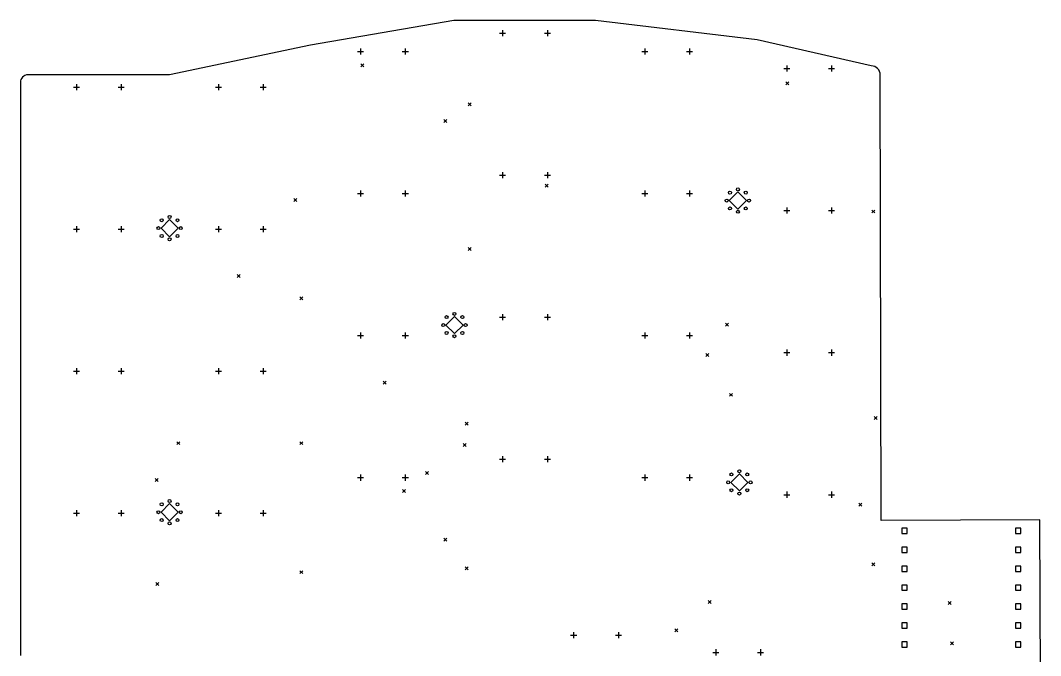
# Model space of a CAD drawing. Extents: x 81 to 220, y -168 to -27.
# Drawn here: x 83 to 219.8, y -111.8 to -26.6 of the extents above; entities that cross this region are included whole.
import ezdxf

# ---------------------------------------------------------------- set-up
doc = ezdxf.new("R2010")
doc.units = 0
doc.layers.add('BLACK', color=7, linetype='CONTINUOUS')

msp = doc.modelspace()

# ---------------------------------------------------------------- linework, layer by layer
at = {"layer": 'BLACK', "linetype": 'CONTINUOUS'}
for p, q in [((141.0939, -26.6361), (121.8939, -29.9361)), ((160.0939, -26.6361), (141.0939, -26.6361)), ((181.7939, -29.2361), (160.0939, -26.6361)), ((147.2508, -28.3401), (148.0636, -28.3401)), ((147.6572, -27.9337), (147.6572, -28.7465)), ((153.2508, -28.3401), (154.0636, -28.3401)), ((153.6572, -27.9337), (153.6572, -28.7465)), ((121.8939, -29.9361), (102.9939, -33.9361)), ((197.0939, -32.7361), (181.7939, -29.2361)), ((128.2008, -30.8161), (129.0136, -30.8161)), ((128.6072, -30.4097), (128.6072, -31.2225)), ((134.2008, -30.8161), (135.0136, -30.8161)), ((134.6072, -30.4097), (134.6072, -31.2225)), ((166.3006, -30.8161), (167.1134, -30.8161)), ((166.707, -30.4097), (166.707, -31.2225)), ((172.3006, -30.8161), (173.1134, -30.8161)), ((172.707, -30.4097), (172.707, -31.2225)), ((128.6572, -32.467), (129.0572, -32.867)), ((129.0572, -32.467), (128.6572, -32.867)), ((185.7572, -32.6957), (185.7572, -33.5085)), ((191.7572, -32.6957), (191.7572, -33.5085)), ((102.9939, -33.9361), (83.9939, -33.9361)), ((185.3508, -33.1021), (186.1636, -33.1021)), ((191.3508, -33.1021), (192.1636, -33.1021)), ((198.3939, -93.7361), (198.2939, -33.9361)), ((82.9939, -34.9361), (82.993901, -111.8361)), ((90.5072, -35.1727), (90.5072, -35.9855)), ((96.5072, -35.1727), (96.5072, -35.9855)), ((109.5572, -35.1727), (109.5572, -35.9855)), ((115.5572, -35.1727), (115.5572, -35.9855)), ((185.6363, -34.8776), (186.0363, -35.2776)), ((186.0363, -34.8776), (185.6363, -35.2776)), ((90.1008, -35.5791), (90.9136, -35.5791)), ((96.1008, -35.5791), (96.9136, -35.5791)), ((109.1508, -35.5791), (109.9636, -35.5791)), ((115.1508, -35.5791), (115.9636, -35.5791)), ((143.0391, -37.6777), (143.4391, -38.0777)), ((143.4391, -37.6777), (143.0391, -38.0777)), ((139.7577, -39.9342), (140.1577, -40.3342)), ((140.1577, -39.9342), (139.7577, -40.3342)), ((147.2508, -47.3901), (148.0636, -47.3901)), ((147.6572, -46.9837), (147.6572, -47.7965)), ((153.2508, -47.3901), (154.0636, -47.3901)), ((153.6572, -46.9837), (153.6572, -47.7965)), ((153.3548, -48.6166), (153.7548, -49.0166)), ((153.7548, -48.6166), (153.3548, -49.0166)), ((119.6447, -50.5245), (120.0447, -50.9245)), ((120.0447, -50.5245), (119.6447, -50.9245)), ((128.2008, -49.8661), (129.0136, -49.8661)), ((128.6072, -49.4597), (128.6072, -50.2725)), ((134.2008, -49.8661), (135.0136, -49.8661)), ((134.6072, -49.4597), (134.6072, -50.2725)), ((166.3006, -49.8661), (167.1134, -49.8661)), ((166.707, -49.4597), (166.707, -50.2725)), ((172.3006, -49.8661), (173.1134, -49.8661)), ((172.707, -49.4597), (172.707, -50.2725)), ((179.2, -49.65), (178.05, -50.8)), ((180.35, -50.8), (179.2, -49.65)), ((178.05, -50.8), (179.2, -51.95)), ((179.2, -51.95), (180.35, -50.8)), ((185.7572, -51.7457), (185.7572, -52.5585)), ((191.7572, -51.7457), (191.7572, -52.5585)), ((103, -53.35), (101.85, -54.5)), ((104.15, -54.5), (103, -53.35)), ((185.3508, -52.1521), (186.1636, -52.1521)), ((191.3508, -52.1521), (192.1636, -52.1521)), ((197.1615, -52.0696), (197.5615, -52.4696)), ((197.5615, -52.0696), (197.1615, -52.4696)), ((90.1008, -54.6291), (90.9136, -54.6291)), ((90.5072, -54.2227), (90.5072, -55.0355)), ((96.1008, -54.6291), (96.9136, -54.6291)), ((96.5072, -54.2227), (96.5072, -55.0355)), ((101.85, -54.5), (103, -55.65)), ((103, -55.65), (104.15, -54.5)), ((109.1508, -54.6291), (109.9636, -54.6291)), ((109.5572, -54.2227), (109.5572, -55.0355)), ((115.1508, -54.6291), (115.9636, -54.6291)), ((115.5572, -54.2227), (115.5572, -55.0355)), ((143.0563, -57.1007), (143.4563, -57.5007)), ((143.4563, -57.1007), (143.0563, -57.5007)), ((112.0509, -60.7291), (112.4509, -61.1291)), ((112.4509, -60.7291), (112.0509, -61.1291)), ((120.4469, -63.7241), (120.8469, -64.1241)), ((120.8469, -63.7241), (120.4469, -64.1241)), ((141.2, -66.35), (140.05, -67.5)), ((142.35, -67.5), (141.2, -66.35)), ((147.2508, -66.4401), (148.0636, -66.4401)), ((147.6572, -66.0337), (147.6572, -66.8465)), ((153.2508, -66.4401), (154.0636, -66.4401)), ((153.6572, -66.0337), (153.6572, -66.8465)), ((140.05, -67.5), (141.2, -68.65)), ((141.2, -68.65), (142.35, -67.5)), ((177.5516, -67.2589), (177.9516, -67.6589)), ((177.9516, -67.2589), (177.5516, -67.6589)), ((128.2008, -68.9161), (129.0136, -68.9161)), ((128.6072, -68.5097), (128.6072, -69.3225)), ((134.2008, -68.9161), (135.0136, -68.9161)), ((134.6072, -68.5097), (134.6072, -69.3225)), ((166.3006, -68.9161), (167.1134, -68.9161)), ((166.707, -68.5097), (166.707, -69.3225)), ((172.3006, -68.9161), (173.1134, -68.9161)), ((172.707, -68.5097), (172.707, -69.3225)), ((185.7572, -70.7957), (185.7572, -71.6085)), ((191.7572, -70.7957), (191.7572, -71.6085)), ((174.9219, -71.326), (175.3219, -71.726)), ((175.3219, -71.326), (174.9219, -71.726)), ((185.3508, -71.2021), (186.1636, -71.2021)), ((191.3508, -71.2021), (192.1636, -71.2021)), ((90.1008, -73.6791), (90.9136, -73.6791)), ((90.5072, -73.2727), (90.5072, -74.0855)), ((96.1008, -73.6791), (96.9136, -73.6791)), ((96.5072, -73.2727), (96.5072, -74.0855)), ((109.1508, -73.6791), (109.9636, -73.6791)), ((109.5572, -73.2727), (109.5572, -74.0855)), ((115.1508, -73.6791), (115.9636, -73.6791)), ((115.5572, -73.2727), (115.5572, -74.0855)), ((131.6224, -75.0161), (132.0224, -75.4161)), ((132.0224, -75.0161), (131.6224, -75.4161)), ((178.0992, -76.6602), (178.4992, -77.0602)), ((178.4992, -76.6602), (178.0992, -77.0602)), ((142.6327, -80.5202), (143.0327, -80.9202)), ((143.0327, -80.5202), (142.6327, -80.9202)), ((197.4716, -79.784), (197.8716, -80.184)), ((197.8716, -79.784), (197.4716, -80.184)), ((103.9612, -83.1413), (104.3612, -83.5413)), ((104.3612, -83.1413), (103.9612, -83.5413)), ((120.4469, -83.1413), (120.8469, -83.5413)), ((120.8469, -83.1413), (120.4469, -83.5413)), ((142.3678, -83.3997), (142.7678, -83.7997)), ((142.7678, -83.3997), (142.3678, -83.7997)), ((147.2508, -85.4901), (148.0636, -85.4901)), ((147.6572, -85.0837), (147.6572, -85.8965)), ((153.2508, -85.4901), (154.0636, -85.4901)), ((153.6572, -85.0837), (153.6572, -85.8965)), ((137.313, -87.145), (137.713, -87.545)), ((137.713, -87.145), (137.313, -87.545)), ((179.4, -87.45), (178.25, -88.6)), ((180.55, -88.6), (179.4, -87.45)), ((101.0862, -88.1005), (101.4862, -88.5005)), ((101.4862, -88.1005), (101.0862, -88.5005)), ((128.2008, -87.9661), (129.0136, -87.9661)), ((128.6072, -87.5597), (128.6072, -88.3725)), ((134.2008, -87.9661), (135.0136, -87.9661)), ((134.6072, -87.5597), (134.6072, -88.3725)), ((166.3006, -87.9661), (167.1134, -87.9661)), ((166.707, -87.5597), (166.707, -88.3725)), ((172.3006, -87.9661), (173.1134, -87.9661)), ((172.707, -87.5597), (172.707, -88.3725)), ((178.25, -88.6), (179.4, -89.75)), ((179.4, -89.75), (180.55, -88.6)), ((134.2373, -89.5481), (134.6373, -89.9481)), ((134.6373, -89.5481), (134.2373, -89.9481)), ((185.3508, -90.2521), (186.1636, -90.2521)), ((185.7572, -89.8457), (185.7572, -90.6585)), ((191.3508, -90.2521), (192.1636, -90.2521)), ((191.7572, -89.8457), (191.7572, -90.6585)), ((103, -91.45), (101.85, -92.6)), ((104.15, -92.6), (103, -91.45)), ((195.4176, -91.3991), (195.8176, -91.7991)), ((195.8176, -91.3991), (195.4176, -91.7991)), ((90.1008, -92.7291), (90.9136, -92.7291)), ((90.5072, -92.3227), (90.5072, -93.1355)), ((96.1008, -92.7291), (96.9136, -92.7291)), ((96.5072, -92.3227), (96.5072, -93.1355)), ((101.85, -92.6), (103, -93.75)), ((103, -93.75), (104.15, -92.6)), ((109.1508, -92.7291), (109.9636, -92.7291)), ((109.5572, -92.3227), (109.5572, -93.1355)), ((115.1508, -92.7291), (115.9636, -92.7291)), ((115.5572, -92.3227), (115.5572, -93.1355)), ((219.6939, -93.6361), (198.3939, -93.7361)), ((219.7939, -122.4361), (219.6939, -93.6361)), ((201.903557, -94.746443), (201.196443, -94.746443)), ((201.196443, -94.746443), (201.196443, -95.453557)), ((201.196443, -95.453557), (201.903557, -95.453557)), ((201.903557, -95.453557), (201.903557, -94.746443)), ((217.153557, -94.746443), (216.446443, -94.746443)), ((216.446443, -94.746443), (216.446443, -95.453557)), ((216.446443, -95.453557), (217.153557, -95.453557)), ((217.153557, -95.453557), (217.153557, -94.746443)), ((139.7577, -96.0832), (140.1577, -96.4832)), ((140.1577, -96.0832), (139.7577, -96.4832)), ((201.903557, -97.286443), (201.196443, -97.286443)), ((201.196443, -97.286443), (201.196443, -97.993557)), ((201.196443, -97.993557), (201.903557, -97.993557)), ((201.903557, -97.993557), (201.903557, -97.286443)), ((217.153557, -97.286443), (216.446443, -97.286443)), ((216.446443, -97.286443), (216.446443, -97.993557)), ((216.446443, -97.993557), (217.153557, -97.993557)), ((217.153557, -97.993557), (217.153557, -97.286443)), ((197.1532, -99.3949), (197.5532, -99.7949)), ((197.5532, -99.3949), (197.1532, -99.7949)), ((201.903557, -99.826443), (201.196443, -99.826443)), ((201.196443, -99.826443), (201.196443, -100.533557)), ((201.903557, -100.533557), (201.903557, -99.826443)), ((217.153557, -99.826443), (216.446443, -99.826443)), ((216.446443, -99.826443), (216.446443, -100.533557)), ((217.153557, -100.533557), (217.153557, -99.826443)), ((120.4719, -100.4443), (120.8719, -100.8443)), ((120.8719, -100.4443), (120.4719, -100.8443)), ((142.6343, -99.9448), (143.0343, -100.3448)), ((143.0343, -99.9448), (142.6343, -100.3448)), ((201.196443, -100.533557), (201.903557, -100.533557)), ((216.446443, -100.533557), (217.153557, -100.533557)), ((101.1362, -102.0222), (101.5362, -102.4222)), ((101.5362, -102.0222), (101.1362, -102.4222)), ((201.903557, -102.366443), (201.196443, -102.366443)), ((201.196443, -102.366443), (201.196443, -103.073557)), ((201.903557, -103.073557), (201.903557, -102.366443)), ((217.153557, -102.366443), (216.446443, -102.366443)), ((216.446443, -102.366443), (216.446443, -103.073557)), ((217.153557, -103.073557), (217.153557, -102.366443)), ((201.196443, -103.073557), (201.903557, -103.073557)), ((216.446443, -103.073557), (217.153557, -103.073557)), ((175.2169, -104.4308), (175.6169, -104.8308)), ((175.6169, -104.4308), (175.2169, -104.8308)), ((201.903557, -104.906443), (201.196443, -104.906443)), ((201.196443, -104.906443), (201.196443, -105.613557)), ((201.903557, -105.613557), (201.903557, -104.906443)), ((207.4, -104.6), (207.8, -105)), ((207.8, -104.6), (207.4, -105)), ((217.153557, -104.906443), (216.446443, -104.906443)), ((216.446443, -104.906443), (216.446443, -105.613557)), ((217.153557, -105.613557), (217.153557, -104.906443)), ((201.196443, -105.613557), (201.903557, -105.613557)), ((216.446443, -105.613557), (217.153557, -105.613557)), ((201.903557, -107.446443), (201.196443, -107.446443)), ((201.196443, -107.446443), (201.196443, -108.153557)), ((201.903557, -108.153557), (201.903557, -107.446443)), ((217.153557, -107.446443), (216.446443, -107.446443)), ((216.446443, -107.446443), (216.446443, -108.153557)), ((217.153557, -108.153557), (217.153557, -107.446443)), ((156.7758, -109.1121), (157.5886, -109.1121)), ((157.1822, -108.7057), (157.1822, -109.5185)), ((162.7758, -109.1121), (163.5886, -109.1121)), ((163.1822, -108.7057), (163.1822, -109.5185)), ((170.7654, -108.256), (171.1654, -108.656)), ((171.1654, -108.256), (170.7654, -108.656)), ((201.196443, -108.153557), (201.903557, -108.153557)), ((216.446443, -108.153557), (217.153557, -108.153557)), ((201.903557, -109.986443), (201.196443, -109.986443)), ((201.196443, -109.986443), (201.196443, -110.693557)), ((201.196443, -110.693557), (201.903557, -110.693557)), ((201.903557, -110.693557), (201.903557, -109.986443)), ((207.7, -110), (208.1, -110.4)), ((208.1, -110), (207.7, -110.4)), ((217.153557, -109.986443), (216.446443, -109.986443)), ((216.446443, -109.986443), (216.446443, -110.693557)), ((216.446443, -110.693557), (217.153557, -110.693557)), ((217.153557, -110.693557), (217.153557, -109.986443)), ((175.8258, -111.3981), (176.6386, -111.3981)), ((176.2322, -110.9917), (176.2322, -111.8045)), ((181.8258, -111.3981), (182.6386, -111.3981)), ((182.2322, -110.9917), (182.2322, -111.8045))]:
    msp.add_line(p, q, dxfattribs=at)
at = {"layer": 'BLACK'}
for centre in [(179.2, -49.3), (177.7, -50.8), (178.14, -49.74), (180.26, -49.74), (180.7, -50.8), (178.14, -51.86), (180.26, -51.86), (101.94, -53.44), (103, -53), (104.06, -53.44), (179.2, -52.3), (101.5, -54.5), (104.5, -54.5), (101.94, -55.56), (103, -56), (104.06, -55.56), (140.14, -66.44), (141.2, -66), (142.26, -66.44), (139.7, -67.5), (140.14, -68.56), (142.26, -68.56), (142.7, -67.5), (141.2, -69), (178.34, -87.54), (179.4, -87.1), (180.46, -87.54), (177.9, -88.6), (180.9, -88.6), (178.34, -89.66), (179.4, -90.1), (180.46, -89.66), (101.94, -91.54), (103, -91.1), (104.06, -91.54), (101.5, -92.6), (104.5, -92.6), (101.94, -93.66), (103, -94.1), (104.06, -93.66)]:
    msp.add_circle(centre, 0.2, dxfattribs=at)
for centre, radius, start, end in [((197.0939, -33.9361), 1.2, 0, 90), ((83.9939, -34.9361), 1, 90, 180)]:
    msp.add_arc(centre, radius, start, end, dxfattribs=at)

doc.saveas('drawing.dxf')
